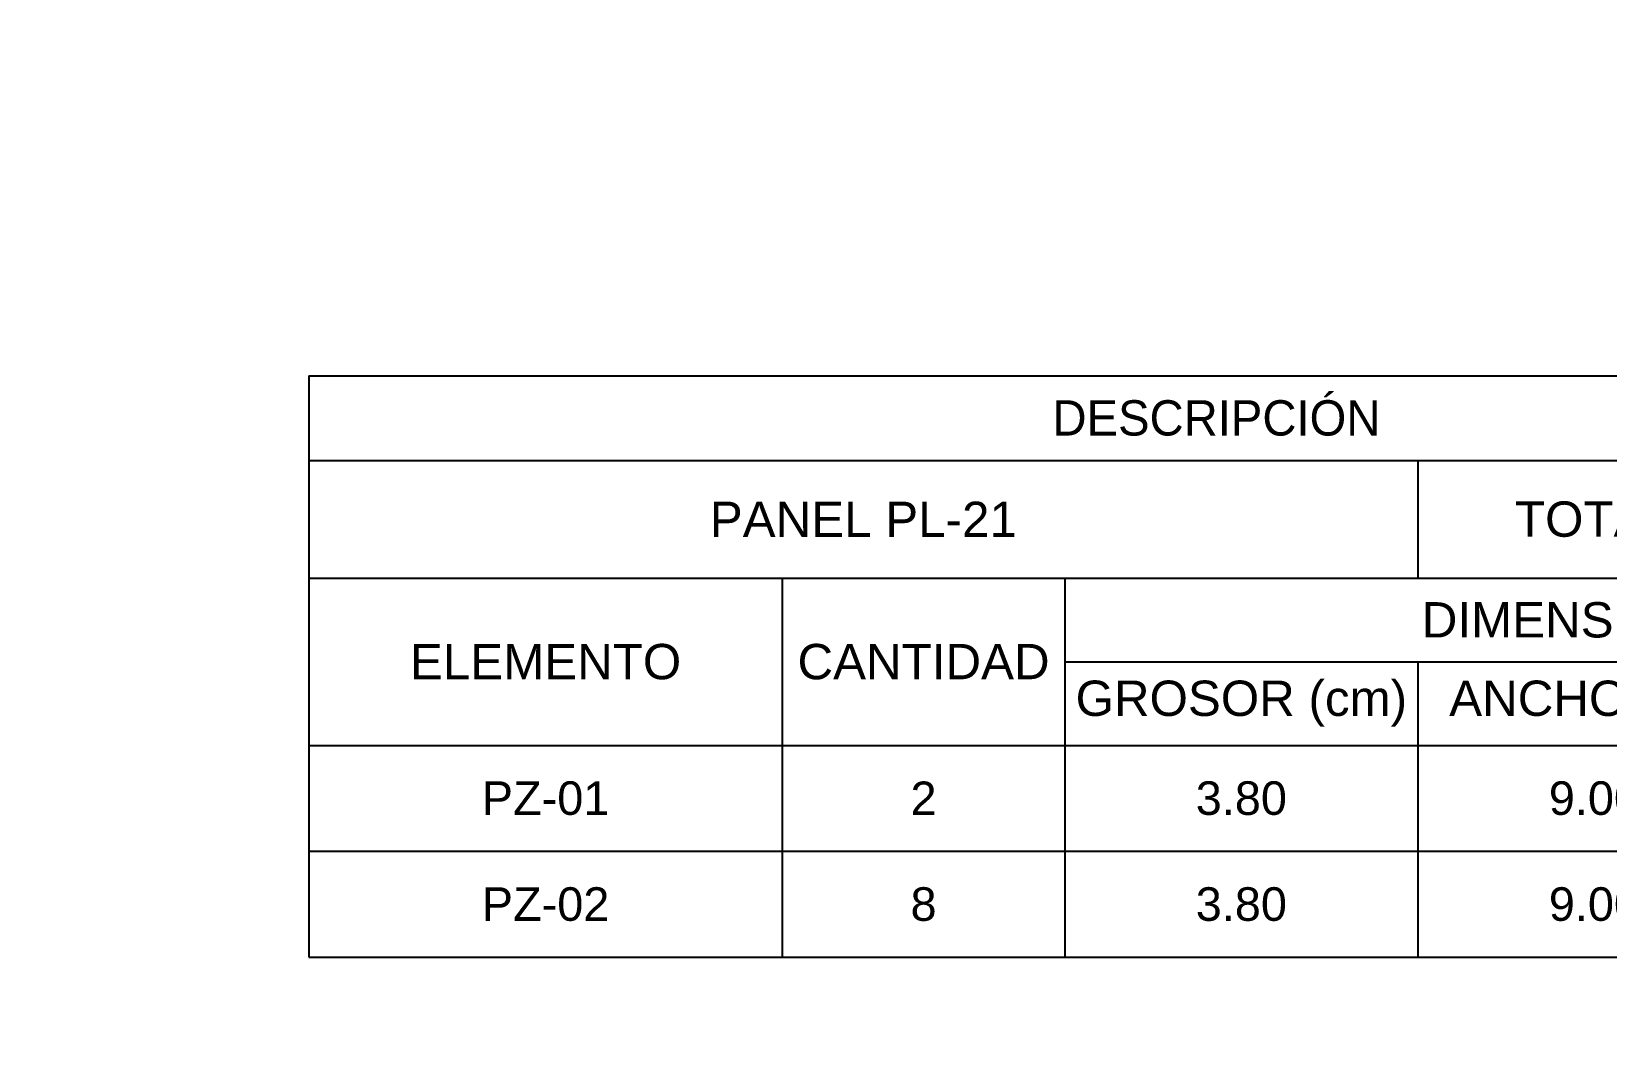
# Model space of a CAD drawing. Header units: millimetres. Extents: x 19458 to 19711, y 4351 to 4752.
# Drawn here: x 19488.969 to 19493.43, y 4517.256 to 4520.102 of the extents above; entities that cross this region are included whole.
import ezdxf

# ---------------------------------------------------------------- set-up
doc = ezdxf.new("R2010")
doc.units = ezdxf.units.MM
doc.layers.add('cotas', color=1, linetype='Continuous')
doc.layers.add('cotas @ 500', color=1, linetype='Continuous')
doc.styles.add('century gothic', font='GOTHIC.TTF')
doc.styles.add('COTAS SMC', font='GOTHIC.TTF')
doc.styles.get("Standard").update_dxf_attribs({"font": 'arial.ttf'})
doc.dimstyles.new('ANOTATIVE 100 SMCONSTRUCCIONES', dxfattribs={"dimscale": 0, "dimtxt": 0.18, "dimasz": 0.15, "dimexe": 0.18, "dimexo": 0.09, "dimgap": 0.1, "dimtad": 1, "dimzin": 0, "dimdsep": 46, "dimtxsty": 'century gothic', "dimblk1": 'FLECHA1', "dimblk2": 'FLECHA1', "dimsah": 1, "dimcen": 0.18, "dimdle": 0.075, "dimclrd": 1, "dimclre": 1, "dimclrt": 2, "dimaunit": 1, "dimadec": 0, "dimazin": 0, "dimtfac": 0.75, "dimtix": 1, "dimtmove": 2, "dimatfit": 3, "dimfxl": 0.09, "dimtvp": 1.5, "dimtfill": 1, "dimtolj": 1, "dimtzin": 0, "dimarcsym": 0})
doc.dimstyles.new('PIES SMCONSTRUCCIONES', dxfattribs={"dimscale": 0, "dimtxt": 0.18, "dimasz": 0.2, "dimexe": 0.18, "dimexo": 0, "dimgap": 0.1, "dimtad": 1, "dimdec": 0, "dimlfac": 39.370079, "dimzin": 0, "dimdsep": 46, "dimlunit": 4, "dimtxsty": 'COTAS SMC', "dimblk1": 'FLECHA1', "dimblk2": 'FLECHA1', "dimsah": 1, "dimcen": 0.2, "dimdle": 0.075, "dimclrd": 1, "dimclre": 1, "dimclrt": 2, "dimaunit": 1, "dimadec": 0, "dimazin": 0, "dimtfac": 0.75, "dimtdec": 0, "dimtix": 1, "dimtmove": 2, "dimatfit": 3, "dimfxl": 0.09, "dimtvp": 1.5, "dimtfill": 1, "dimtolj": 1, "dimtzin": 0, "dimarcsym": 0})

# ---------------------------------------------------------------- blocks, each defined once
blk = doc.blocks.new('FLECHA1')
at = {"color": 4}
blk.add_line((-0.246176, -0.248081), (0.248081, 0.25), dxfattribs=at)
at = {"color": 1}
blk.add_line((-1, 0), (0.496162, 0), dxfattribs=at)
blk = doc.blocks.new('*D574')
at = {"layer": 'cotas', "color": 1, "lineweight": -2, "transparency": 16777216}
for p, q in [((19614.326, 4625.8448), (19614.326, 4700.8448)), ((19570.9836, 4550.8448), (19524.326, 4550.8448)), ((19614.326, 4548.4298), (19614.326, 4550.8448)), ((19570.5339, 4548.4298), (19524.326, 4548.4298)), ((19614.326, 4473.4298), (19614.326, 4398.4298))]:
    blk.add_line(p, q, dxfattribs=at)
at = {"layer": 'Defpoints', "color": 0, "transparency": 16777216}
for p in [(19614.326, 4550.8448), (19615.9836, 4550.8448), (19615.5339, 4548.4298)]:
    blk.add_point(p, dxfattribs=at)
at = {"layer": 'cotas', "color": 1, "lineweight": -2, "transparency": 16777216, "xscale": 75, "yscale": 75, "zscale": 75}
for p, rotation in [((19614.326, 4550.8448), 270), ((19614.326, 4548.4298), 90)]:
    blk.add_blockref('FLECHA1', p, dxfattribs=dict(at, rotation=rotation))
at = {"layer": 'cotas', "color": 2, "transparency": 16777216, "insert": (19517.3376, 4549.6373), "char_height": 90, "attachment_point": 5, "rotation": 90, "style": 'century gothic', "bg_fill": 3, "box_fill_scale": 1.1, "bg_fill_color": 256, "bg_fill_true_color": 13158600, "bg_fill_transparency": 0}
blk.add_mtext('\\A1;2.42', dxfattribs=at)
blk = doc.blocks.new('*D629')
at = {"layer": 'cotas', "color": 1, "lineweight": -2, "transparency": 16777216}
for p, q in [((19620.0128, 4651.7533), (19620.0128, 4751.7533)), ((19620.4168, 4551.7533), (19530.0128, 4551.7533)), ((19620.0128, 4550.5333), (19620.0128, 4551.7533)), ((19620.4168, 4550.5333), (19530.0128, 4550.5333)), ((19620.0128, 4450.5333), (19620.0128, 4350.5333))]:
    blk.add_line(p, q, dxfattribs=at)
at = {"layer": 'Defpoints', "color": 0, "transparency": 16777216}
for p in [(19620.0128, 4551.7533), (19620.4168, 4551.7533), (19620.4168, 4550.5333)]:
    blk.add_point(p, dxfattribs=at)
at = {"layer": 'cotas', "color": 1, "lineweight": -2, "transparency": 16777216, "xscale": 100, "yscale": 100, "zscale": 100}
for p, rotation in [((19620.0128, 4551.7533), 270), ((19620.0128, 4550.5333), 90)]:
    blk.add_blockref('FLECHA1', p, dxfattribs=dict(at, rotation=rotation))
at = {"layer": 'cotas', "color": 2, "transparency": 16777216, "insert": (19523.8809, 4551.1433), "char_height": 90, "attachment_point": 5, "rotation": 90, "style": 'COTAS SMC', "bg_fill": 3, "box_fill_scale": 1.1, "bg_fill_color": 256, "bg_fill_true_color": 13158600, "bg_fill_transparency": 0}
blk.add_mtext("\\A1;4'", dxfattribs=at)
blk = doc.blocks.new('*T236')
at = {"layer": 'cotas', "color": 0, "linetype": 'ByBlock', "lineweight": -2, "transparency": 16777216}
for p, q in [((0, 0), (5.1409, 0)), ((0, 0), (0, -1.6461)), ((5.1409, 0), (5.1409, -1.6461)), ((0, -0.2392), (5.1409, -0.2392)), ((3.1409, -0.2392), (3.1409, -0.5731)), ((4.1409, -0.2392), (4.1409, -0.5731)), ((0, -0.5731), (5.1409, -0.5731)), ((1.3409, -0.5731), (1.3409, -1.6461)), ((2.1409, -0.5731), (2.1409, -1.6461)), ((2.1409, -0.8096), (5.1409, -0.8096)), ((3.1409, -0.8096), (3.1409, -1.6461)), ((4.1409, -0.8096), (4.1409, -1.6461)), ((0, -1.0461), (5.1409, -1.0461)), ((0, -1.3461), (5.1409, -1.3461)), ((0, -1.6461), (5.1409, -1.6461))]:
    blk.add_line(p, q, dxfattribs=at)
at = {"layer": 'cotas', "color": 0, "transparency": 16777216, "insert": (2.5704, -0.1196), "char_height": 0.1, "width": 5.077526, "attachment_point": 5, "style": 'century gothic'}
blk.add_mtext('DESCRIPCIÓN', dxfattribs=at)
at = {"layer": 'cotas', "color": 0, "transparency": 16777216, "attachment_point": 5}
for s, insert, char_height, width in [('PANEL PL-21', (1.5704, -0.4061), 0.1, 3.077526), ('TOTAL', (3.6409, -0.4061), 0.1, 0.936652), ('2', (4.6409, -0.4061), 0.1, 0.936652), ('DIMENSIONES', (3.6409, -0.6913), 0.1, 2.936652), ('ELEMENTO', (0.6704, -0.8096), 0.1, 1.277526), ('CANTIDAD', (1.7409, -0.8096), 0.1, 0.736652), ('GROSOR (cm)', (2.6409, -0.9278), 0.1, 0.936652), ('ANCHO (cm)', (3.6409, -0.9278), 0.1, 0.936652), ('LARGO (cm)', (4.6409, -0.9278), 0.1, 0.936652), ('PZ-01', (0.6704, -1.1961), 0.09502, 1.277526), ('2', (1.7409, -1.1961), 0.095, 0.736652), ('3.80', (2.6409, -1.1961), 0.09502, 0.936652), ('9.00', (3.6409, -1.1961), 0.09502, 0.936652), ('248.30', (4.6409, -1.1961), 0.09502, 0.936652), ('PZ-02', (0.6704, -1.4961), 0.09502, 1.277526), ('8', (1.7409, -1.4961), 0.095, 0.736652), ('3.80', (2.6409, -1.4961), 0.09502, 0.936652), ('9.00', (3.6409, -1.4961), 0.09502, 0.936652), ('32.40', (4.6409, -1.4961), 0.09502, 0.936652)]:
    blk.add_mtext(s, dxfattribs=dict(at, insert=insert, char_height=char_height, width=width))
blk = doc.blocks.new('*U734')
at = {"layer": 'cotas @ 500'}
dim = blk.add_linear_dim(base=(19614.3260382735, 4550.8448237801), p1=(19615.5338597089, 4548.4298237801), p2=(19615.9836080801, 4550.8448237801), angle=90, dimstyle='ANOTATIVE 100 SMCONSTRUCCIONES', override={"dimscale": 500, "dimtix": 1, "dimtofl": 1, "dimtmove": 1, "dimatfit": 1}, dxfattribs=at)
dim.commit()
dim.dimension.update_dxf_attribs({"geometry": '*D574', "text_midpoint": (19517.3375950376, 4549.6373237801)})
blk = doc.blocks.new('*U736')
at = {"layer": 'cotas @ 500'}
dim = blk.add_linear_dim(base=(19620.0128, 4551.7533), p1=(19620.4168, 4550.5333), p2=(19620.4168, 4551.7533), angle=90, dimstyle='PIES SMCONSTRUCCIONES', override={"dimscale": 500, "dimtix": 1, "dimtofl": 1, "dimtmove": 2, "dimatfit": 3}, dxfattribs=at)
dim.commit()
dim.dimension.update_dxf_attribs({"geometry": '*D629', "text_midpoint": (19523.8809, 4551.1433)})

msp = doc.modelspace()

# ---------------------------------------------------------------- block references
at = {"layer": 'cotas'}
msp.add_blockref('*U734', (0, 0), dxfattribs=at)

# ---------------------------------------------------------------- next in the draw order: block references
msp.add_blockref('*U736', (0, 0), dxfattribs=at)

# ---------------------------------------------------------------- next in the draw order: block references
msp.add_blockref('*T236', (19489.7546, 4519.1266))

doc.saveas('drawing.dxf')
